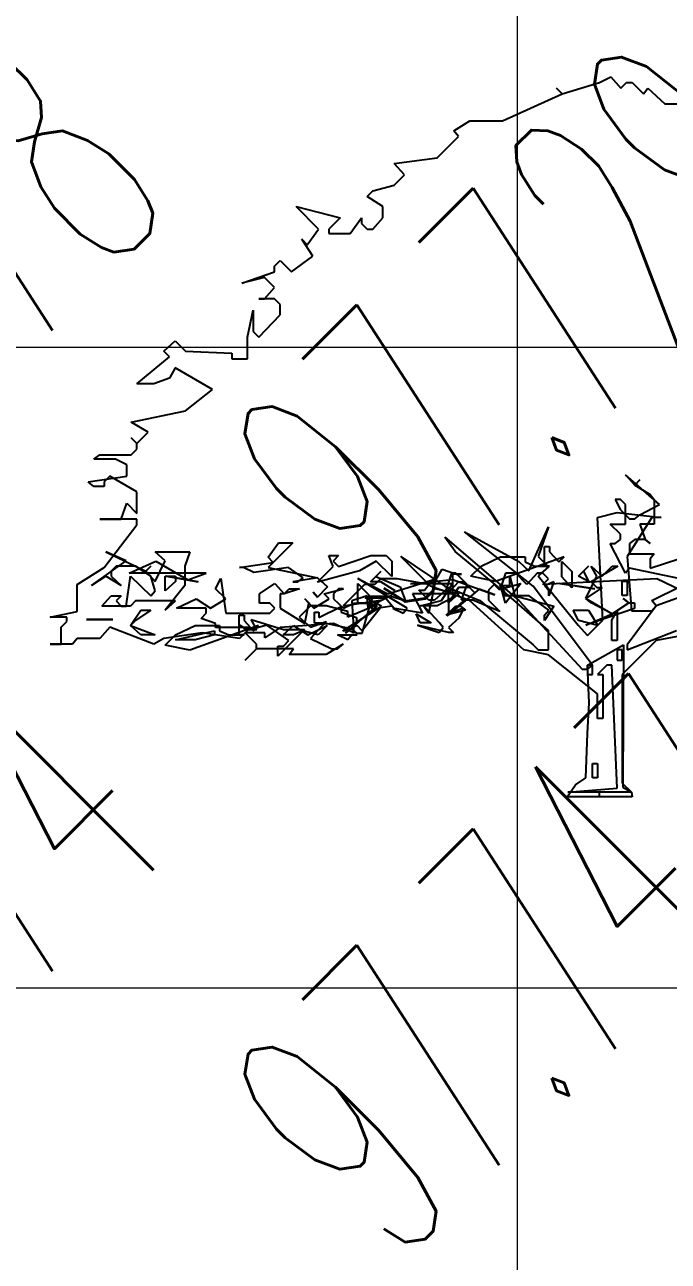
# Model space of a CAD drawing. Header units: millimetres. Extents: x 684983 to 685377, y 990360 to 990509.
# Drawn here: x 685046.476 to 685048.485, y 990413.186 to 990417.046 of the extents above; entities that cross this region are included whole.
import ezdxf

# ---------------------------------------------------------------- set-up
doc = ezdxf.new("R2010")
doc.units = ezdxf.units.MM
doc.header["$PDMODE"] = 35
doc.header["$PDSIZE"] = 0.2
doc.layers.add('dim', color=7, linetype='Continuous')
doc.layers.add('MANGO TREE', color=7, linetype='Continuous')
doc.layers.add('grid', color=8, linetype='Continuous', lineweight=9)
doc.layers.add('GRID LEVELS', color=7, linetype='Continuous', lineweight=13)
doc.styles.add('DIM', font='ARIALN.TTF', dxfattribs={"width": 0.8, "height": 1})
doc.styles.get("Standard").update_dxf_attribs({"font": 'RomanS'})
doc.dimstyles.get("Standard").update_dxf_attribs({"dimtxt": 1, "dimasz": 0.18, "dimexe": 0.18, "dimexo": 0.0625, "dimgap": 0.09, "dimtad": 0, "dimrnd": 0.05, "dimzin": 0, "dimdsep": 46, "dimtxsty": 'DIM', "dimcen": 0.09, "dimse1": 1, "dimse2": 1, "dimsd1": 1, "dimsd2": 1, "dimadec": 0, "dimazin": 0, "dimtfac": 1, "dimtix": 1, "dimtofl": 0, "dimtmove": 2, "dimatfit": 3, "dimfxl": 0, "dimtolj": 1, "dimtzin": 0, "dimarcsym": 0})

# ---------------------------------------------------------------- blocks, each defined once
blk = doc.blocks.new('*D22')
at = {"layer": 'Defpoints', "color": 0, "transparency": 16777216}
for p in [(685042.0688, 990413.8862), (685065.652, 990407.182), (685065.4309, 990406.4041)]:
    blk.add_point(p, dxfattribs=at)
at = {"layer": 'dim', "color": 0, "transparency": 16777216, "insert": (685053.6393, 990409.7562), "char_height": 1, "attachment_point": 5, "rotation": 344.1306, "style": 'DIM'}
blk.add_mtext('\\A1;24.50', dxfattribs=at)
blk = doc.blocks.new('MT')
at = {"color": 97}
for p, q in [((-0.0004, 2.1424), (0.0334, 2.1593)), ((0.0334, 2.1593), (0.0636, 2.1255)), ((-0.1289, 2.1255), (-0.112, 2.1086)), ((-0.112, 2.1086), (-0.1289, 2.1255)), ((-0.112, 2.1086), (-0.0004, 2.1424)), ((0.0636, 2.1255), (0.0805, 2.1424)), ((0.0805, 2.1424), (0.0976, 2.1424)), ((0.0976, 2.1424), (0.1314, 2.1086)), ((0.1314, 2.1086), (0.145, 2.1255)), ((0.145, 2.1255), (0.1957, 2.0779)), ((-0.2914, 2.0274), (-0.112, 2.1086)), ((0.1957, 2.0779), (0.2937, 2.0779)), ((-0.4368, 1.997), (-0.3894, 2.0274)), ((-0.3894, 2.0274), (-0.2914, 2.0274)), ((-0.4875, 1.9158), (-0.4232, 1.9799)), ((-0.4232, 1.9799), (-0.4368, 1.997)), ((-0.6159, 1.899), (-0.4875, 1.9158)), ((-0.5855, 1.865), (-0.6159, 1.899)), ((-0.6159, 1.8345), (-0.5855, 1.865)), ((-0.6971, 1.8007), (-0.6802, 1.8176)), ((-0.6802, 1.8176), (-0.6159, 1.8345)), ((-0.6497, 1.7705), (-0.6971, 1.8007)), ((-0.9101, 1.7705), (-0.7782, 1.7365)), ((-0.8427, 1.7027), (-0.9101, 1.7705)), ((-0.6497, 1.7365), (-0.6497, 1.7705)), ((-0.7782, 1.7365), (-0.812, 1.7027)), ((-0.748, 1.6891), (-0.7142, 1.7365)), ((-0.7142, 1.7365), (-0.7142, 1.7196)), ((-0.7142, 1.7196), (-0.6971, 1.7027)), ((-0.6802, 1.7027), (-0.6497, 1.7365)), ((-0.8932, 1.6722), (-0.8765, 1.6553)), ((-0.8596, 1.6215), (-0.8932, 1.6722)), ((-0.8765, 1.6553), (-0.8427, 1.7027)), ((-0.812, 1.7027), (-0.812, 1.6891)), ((-0.812, 1.6891), (-0.748, 1.6891)), ((-0.6971, 1.7027), (-0.6802, 1.7027)), ((-0.9745, 1.5911), (-0.9576, 1.608)), ((-0.9576, 1.608), (-0.9236, 1.5742)), ((-0.9236, 1.5742), (-0.8596, 1.6215)), ((-1.0725, 1.5402), (-0.9745, 1.5742)), ((-0.9745, 1.5742), (-0.9745, 1.5911)), ((-1.0048, 1.5573), (-1.0725, 1.5402)), ((-0.9745, 1.5268), (-1.0048, 1.5573)), ((-1.0048, 1.493), (-0.9745, 1.5268)), ((-1.0216, 1.493), (-1.0048, 1.493)), ((-0.9745, 1.493), (-1.0216, 1.493)), ((-0.9576, 1.4762), (-0.9745, 1.493)), ((-1.0556, 1.3781), (-1.0385, 1.4593)), ((-1.0385, 1.4593), (-1.0385, 1.3948)), ((-0.9576, 1.4457), (-0.9576, 1.4762)), ((-1.0216, 1.3781), (-0.9576, 1.4457)), ((-1.0556, 1.3137), (-1.0556, 1.3781)), ((-1.0385, 1.3948), (-1.0216, 1.3781)), ((-1.3066, 1.3368), (-1.273, 1.3671)), ((-1.2899, 1.3197), (-1.3066, 1.3368)), ((-1.273, 1.3671), (-1.2423, 1.3368)), ((-1.2423, 1.3368), (-1.103, 1.3308)), ((-1.3879, 1.2386), (-1.2899, 1.3197)), ((-1.103, 1.3308), (-1.103, 1.3137)), ((-1.103, 1.3137), (-1.0556, 1.3137)), ((-1.273, 1.2859), (-1.2899, 1.2555)), ((-1.1614, 1.2217), (-1.273, 1.2859)), ((-1.337, 1.2386), (-1.3879, 1.2386)), ((-1.2899, 1.2555), (-1.337, 1.2386)), ((-1.2423, 1.1574), (-1.1614, 1.2217)), ((-1.4048, 1.1236), (-1.2423, 1.1574)), ((-1.3539, 1.093), (-1.4048, 1.1236)), ((-1.4048, 1.0763), (-1.3879, 1.0594)), ((-1.3879, 1.0594), (-1.4048, 1.0763)), ((-1.3879, 1.0594), (-1.3539, 1.093)), ((-1.4048, 1.0256), (-1.3879, 1.0425)), ((-1.3879, 1.0425), (-1.3879, 1.0594)), ((-1.5164, 1.0121), (-1.4993, 1.0256)), ((-1.452, 1.0121), (-1.5164, 1.0121)), ((-1.4993, 1.0256), (-1.4048, 1.0256)), ((-1.4182, 0.9952), (-1.452, 1.0121)), ((-1.4182, 0.9612), (-1.4182, 0.9952)), ((-1.5333, 0.9443), (-1.4182, 0.9612)), ((-1.5164, 0.9309), (-1.5333, 0.9443)), ((-1.4857, 0.9309), (-1.5164, 0.9309)), ((-1.4689, 0.9612), (-1.4857, 0.9443)), ((-1.4857, 0.9443), (-1.4857, 0.9309)), ((-1.3879, 0.914), (-1.4689, 0.9612)), ((-1.3879, 0.8496), (-1.3879, 0.914)), ((-1.4351, 0.8327), (-1.4182, 0.8802)), ((-1.4182, 0.8802), (-1.3879, 0.8496)), ((-1.4993, 0.8327), (-1.4351, 0.8327)), ((-1.3879, 0.8327), (-1.4993, 0.8327)), ((-1.3879, 0.8158), (-1.3879, 0.8327)), ((-1.4857, 0.6873), (-1.3879, 0.8158)), ((-1.5671, 0.6366), (-1.4857, 0.6873)), ((-0.4443, 0.6706), (-0.4612, 0.6197)), ((-0.4307, 0.6706), (-0.4443, 0.6706)), ((-0.3969, 0.6366), (-0.4307, 0.6706)), ((-0.282, 0.6706), (-0.2989, 0.6197)), ((-0.2516, 0.6706), (-0.282, 0.6706)), ((-0.2178, 0.6366), (-0.2516, 0.6706)), ((-0.1873, 0.6706), (-0.2178, 0.6366)), ((-0.1704, 0.6706), (-0.1873, 0.6706)), ((-0.1535, 0.6535), (-0.1704, 0.6706)), ((-1.5671, 0.5555), (-1.5671, 0.6366)), ((-0.7048, 0.6366), (-0.7688, 0.5724)), ((-0.6741, 0.6366), (-0.7048, 0.6366)), ((-0.6572, 0.6535), (-0.6741, 0.6366)), ((-0.6068, 0.6535), (-0.6572, 0.6535)), ((-0.5119, 0.6366), (-0.6068, 0.6535)), ((-0.5254, 0.6197), (-0.5119, 0.6366)), ((-0.4138, 0.5893), (-0.3969, 0.6366)), ((-0.3158, 0.6366), (-0.3327, 0.6197)), ((-0.2989, 0.6197), (-0.3158, 0.6366)), ((-0.1704, 0.6366), (-0.1535, 0.6535)), ((0.1712, 0.6535), (-0.1704, 0.6366)), ((0.2693, 0.6061), (0.1712, 0.6535)), ((-0.5423, 0.6197), (-0.5254, 0.6197)), ((-0.5119, 0.5893), (-0.5423, 0.6197)), ((-0.4612, 0.6197), (-0.4952, 0.5893)), ((-0.3327, 0.6197), (-0.3327, 0.5893)), ((-0.8671, 0.5724), (-0.9007, 0.5384)), ((-0.8197, 0.5724), (-0.8671, 0.5724)), ((-0.7555, 0.5555), (-0.8197, 0.5724)), ((-0.7688, 0.5724), (-0.6572, 0.5893)), ((-0.6741, 0.5724), (-0.7555, 0.5384)), ((-0.6572, 0.5893), (-0.6741, 0.5724)), ((-0.4952, 0.5893), (-0.5119, 0.5893)), ((-0.38, 0.5893), (-0.4138, 0.5893)), ((-0.2989, 0.5555), (-0.38, 0.5893)), ((-0.3327, 0.5893), (-0.2989, 0.5555)), ((-1.6482, 0.5384), (-1.5671, 0.5555)), ((-1.5973, 0.5384), (-1.6482, 0.5384)), ((-1.6144, 0.5081), (-1.5973, 0.525)), ((-1.5973, 0.525), (-1.5973, 0.5384)), ((-0.9007, 0.5384), (-0.8671, 0.5081)), ((-0.8197, 0.525), (-0.8671, 0.4743)), ((-0.8671, 0.5081), (-0.8197, 0.525)), ((-0.7555, 0.5384), (-0.7555, 0.5555)), ((-1.6144, 0.4574), (-1.6144, 0.5081)), ((-1.4689, 0.5081), (-1.4993, 0.4743)), ((-1.337, 0.4574), (-1.4689, 0.5081)), ((-1.1916, 0.4912), (-1.3066, 0.4743)), ((-1.0801, 0.4743), (-1.1916, 0.4912)), ((-1.0632, 0.4912), (-1.0801, 0.4743)), ((-1.0292, 0.4574), (-1.0632, 0.4912)), ((-1.6482, 0.4574), (-1.6144, 0.4574)), ((-1.5973, 0.4574), (-1.6482, 0.4574)), ((-1.5973, 0.4574), (-1.5973, 0.4574)), ((-1.5804, 0.4574), (-1.5973, 0.4574)), ((-1.5671, 0.4743), (-1.5804, 0.4574)), ((-1.4993, 0.4743), (-1.5671, 0.4743)), ((-1.3066, 0.4743), (-1.337, 0.4574)), ((-1.0292, 0.4439), (-1.0292, 0.4574)), ((-0.8671, 0.4743), (-0.8026, 0.4439)), ((-0.7688, 0.4574), (-0.8197, 0.4268)), ((-0.7857, 0.4439), (-0.7688, 0.4574)), ((-1.0632, 0.4099), (-1.0292, 0.4439)), ((-1.0292, 0.4439), (-1.0632, 0.4099)), ((-0.9176, 0.4439), (-1.0292, 0.4439)), ((-0.9313, 0.4268), (-0.9176, 0.4439)), ((-0.8197, 0.4268), (-0.9313, 0.4268)), ((-0.8026, 0.4439), (-0.7857, 0.4439))]:
    blk.add_line(p, q, dxfattribs=at)
at = {"color": 99}
for p, q in [((0.0778, 0.9651), (0.1055, 0.9345)), ((0.1794, 0.8761), (0.0778, 0.9651)), ((0.1055, 0.9345), (0.121, 0.9499)), ((0.121, 0.9499), (0.1055, 0.9345)), ((0.1055, 0.9345), (0.1516, 0.9069)), ((0.121, 0.9499), (0.121, 0.9499)), ((0.0471, 0.8915), (0.0624, 0.8606)), ((0.0624, 0.8915), (0.0471, 0.8915)), ((0.0778, 0.8761), (0.0624, 0.8915)), ((0.1516, 0.9069), (0.1639, 0.8915)), ((0.1639, 0.8915), (0.1639, 0.8177)), ((0.0624, 0.8606), (0.0901, 0.8331)), ((0.0778, 0.8177), (0.0778, 0.8761)), ((0.121, 0.8454), (0.1794, 0.8761)), ((0.0317, 0.8177), (0.0778, 0.8177)), ((0.0624, 0.787), (0.0317, 0.8177)), ((0.0901, 0.8331), (0.1055, 0.8331)), ((0.1055, 0.8331), (0.121, 0.8454)), ((0.121, 0.8177), (0.1364, 0.7718)), ((0.1639, 0.8177), (0.121, 0.8177)), ((0.0624, 0.7718), (0.0624, 0.787)), ((-0.9201, 0.7613), (-0.9939, 0.6875)), ((-0.9939, 0.7184), (-0.9632, 0.7613)), ((-0.9632, 0.7613), (-0.9201, 0.7613)), ((-0.165, 0.7501), (-0.1498, 0.7501)), ((-0.165, 0.6917), (-0.165, 0.7501)), ((-0.1498, 0.7501), (-0.1498, 0.7346)), ((0.0317, 0.7592), (0.0471, 0.7592)), ((0.0778, 0.6702), (0.0317, 0.7592)), ((0.0471, 0.7592), (0.0624, 0.7718)), ((0.1055, 0.7718), (0.0901, 0.7592)), ((0.0901, 0.7592), (0.0901, 0.7286)), ((0.1364, 0.7718), (0.1055, 0.7718)), ((0.1516, 0.7592), (0.1364, 0.7718)), ((0.1364, 0.7718), (0.1516, 0.7592)), ((-0.9787, 0.7029), (-0.9939, 0.7184)), ((-0.3554, 0.6917), (-0.2972, 0.7192)), ((-0.1066, 0.7192), (-0.3125, 0.6454)), ((-0.2972, 0.7192), (-0.2234, 0.7192)), ((-0.2234, 0.7192), (-0.2234, 0.704)), ((-0.1498, 0.7346), (-0.1218, 0.704)), ((-0.1218, 0.704), (-0.1066, 0.7192)), ((0.0901, 0.7286), (0.1639, 0.7286)), ((0.1639, 0.7286), (0.1516, 0.7132)), ((0.1516, 0.6856), (0.2378, 0.7132)), ((0.1516, 0.7132), (0.1516, 0.6856)), ((-1.0801, 0.6875), (-0.9787, 0.7029)), ((-1.068, 0.6875), (-1.0801, 0.6875)), ((-1.0369, 0.6723), (-1.068, 0.6875)), ((-0.9326, 0.6875), (-1.0369, 0.6723)), ((-0.9939, 0.6875), (-0.9939, 0.6875)), ((-0.9939, 0.6875), (-0.8464, 0.6566)), ((-0.8894, 0.6566), (-0.9326, 0.6875)), ((-0.4879, 0.6547), (-0.4722, 0.6825)), ((-0.4722, 0.6825), (-0.4293, 0.6671)), ((-0.3863, 0.661), (-0.3554, 0.6917)), ((-0.2234, 0.704), (-0.1957, 0.6917)), ((-0.1957, 0.6917), (-0.1498, 0.6917)), ((-0.1498, 0.6917), (-0.165, 0.6917)), ((-0.1218, 0.704), (-0.1218, 0.704)), ((0.0901, 0.6856), (0.0778, 0.6702)), ((0.2378, 0.6547), (0.0901, 0.6856)), ((-1.1518, 0.6239), (-1.1364, 0.6547)), ((-1.1364, 0.6547), (-1.1211, 0.5502)), ((-1.0196, 0.6086), (-0.9735, 0.6393)), ((-0.9735, 0.6393), (-0.9459, 0.6086)), ((-0.8464, 0.6566), (-0.9201, 0.6443)), ((-0.9201, 0.6443), (-0.9048, 0.6443)), ((-0.9048, 0.6443), (-0.8894, 0.6566)), ((-0.8156, 0.6291), (-0.8464, 0.6566)), ((-0.8464, 0.6566), (-0.8156, 0.6291)), ((-0.7246, 0.6547), (-0.6353, 0.6086)), ((-0.5769, 0.5657), (-0.7246, 0.6547)), ((-0.7246, 0.6393), (-0.6814, 0.5932)), ((-0.7246, 0.5809), (-0.7246, 0.6393)), ((-0.6353, 0.6086), (-0.4879, 0.6547)), ((-0.4416, 0.6671), (-0.4416, 0.6086)), ((-0.414, 0.6671), (-0.4416, 0.6671)), ((-0.4293, 0.6671), (-0.414, 0.6671)), ((-0.414, 0.6671), (-0.414, 0.6671)), ((-0.3125, 0.6454), (-0.3863, 0.661)), ((-0.2941, 0.6239), (-0.2357, 0.6393)), ((-0.2357, 0.6393), (-0.2818, 0.5809)), ((-0.1189, 0.6393), (-0.1189, 0.6393)), ((-0.0142, 0.6239), (-0.1189, 0.6393)), ((-0.1189, 0.6393), (-0.0142, 0.6239)), ((-1.1211, 0.5932), (-1.1518, 0.6239)), ((-1.0196, 0.5809), (-1.0196, 0.6086)), ((-0.9582, 0.6086), (-0.9582, 0.5657)), ((-0.9459, 0.6086), (-0.9582, 0.6086)), ((-0.8996, 0.6239), (-0.9459, 0.6086)), ((-0.9459, 0.6086), (-0.9305, 0.6239)), ((-0.9305, 0.6239), (-0.8996, 0.6239)), ((-0.8587, 0.6137), (-0.8464, 0.5984)), ((-0.8464, 0.5984), (-0.8587, 0.6137)), ((-0.8464, 0.5984), (-0.8156, 0.6291)), ((-0.8156, 0.6291), (-0.8464, 0.5984)), ((-0.826, 0.6086), (-0.7676, 0.6239)), ((-0.8106, 0.5932), (-0.826, 0.6086)), ((-0.7828, 0.6239), (-0.7983, 0.6086)), ((-0.7983, 0.6086), (-0.7983, 0.5932)), ((-0.7676, 0.6239), (-0.7828, 0.6239)), ((-0.6969, 0.6028), (-0.7432, 0.5876)), ((-0.7031, 0.5968), (-0.6416, 0.5968)), ((-0.6537, 0.5717), (-0.7031, 0.5968)), ((-0.6938, 0.5657), (-0.6969, 0.6028)), ((-0.6416, 0.5968), (-0.6416, 0.5968)), ((-0.6416, 0.5968), (-0.6107, 0.5594)), ((-0.5615, 0.6086), (-0.5308, 0.5502)), ((-0.4416, 0.6086), (-0.5615, 0.6086)), ((-0.5119, 0.5507), (-0.4966, 0.6243)), ((-0.4966, 0.6243), (-0.4226, 0.6091)), ((-0.4226, 0.6091), (-0.4535, 0.5813)), ((-0.2941, 0.6239), (-0.2941, 0.6239)), ((-0.2818, 0.5809), (-0.2941, 0.6239)), ((-1.2686, 0.5657), (-1.2102, 0.5932)), ((-1.1795, 0.5657), (-1.2686, 0.5657)), ((-1.2102, 0.5932), (-1.1672, 0.5657)), ((-1.1795, 0.5502), (-1.1795, 0.5657)), ((-1.1672, 0.5657), (-1.1211, 0.5932)), ((-0.9889, 0.5809), (-1.0196, 0.5809)), ((-0.9735, 0.5657), (-0.9889, 0.5809)), ((-0.9889, 0.5502), (-0.9735, 0.5657)), ((-0.9582, 0.5657), (-0.8844, 0.5194)), ((-0.8844, 0.5932), (-0.8567, 0.5657)), ((-0.8721, 0.5809), (-0.8844, 0.5932)), ((-0.8844, 0.5194), (-0.8721, 0.5809)), ((-0.8567, 0.5657), (-0.8106, 0.5932)), ((-0.7983, 0.5932), (-0.7676, 0.5657)), ((-0.7705, 0.4979), (-0.6537, 0.5717)), ((-0.7676, 0.5657), (-0.7369, 0.5809)), ((-0.7432, 0.5876), (-0.7369, 0.4918)), ((-0.7369, 0.5809), (-0.6938, 0.5809)), ((-0.6938, 0.5809), (-0.7246, 0.5809)), ((-0.657, 0.5661), (-0.7123, 0.4979)), ((-0.6814, 0.5932), (-0.6938, 0.5809)), ((-0.6938, 0.5809), (-0.6938, 0.5809)), ((-0.6938, 0.5809), (-0.6938, 0.5657)), ((-0.623, 0.5717), (-0.657, 0.5661)), ((-0.6107, 0.5594), (-0.623, 0.5717)), ((-0.6201, 0.5657), (-0.5893, 0.5502)), ((-0.5308, 0.5502), (-0.6201, 0.5657)), ((-0.5893, 0.5502), (-0.5769, 0.5657)), ((-0.5304, 0.5755), (-0.5119, 0.5507)), ((-0.4812, 0.5229), (-0.5304, 0.5755)), ((-0.4535, 0.5813), (-0.4535, 0.5813)), ((-0.4535, 0.5813), (-0.4535, 0.5507)), ((-0.4535, 0.5507), (-0.4074, 0.5661)), ((-0.4074, 0.5661), (-0.4226, 0.5352)), ((-1.195, 0.5348), (-1.1795, 0.5502)), ((-1.1518, 0.5194), (-1.195, 0.5348)), ((-1.1518, 0.5071), (-1.1518, 0.5194)), ((-1.1211, 0.5502), (-0.9889, 0.5502)), ((-1.0811, 0.544), (-1.0659, 0.544)), ((-1.0811, 0.4856), (-1.0811, 0.544)), ((-1.0659, 0.544), (-1.0659, 0.5286)), ((-1.0659, 0.5286), (-1.0379, 0.4979)), ((-0.9889, 0.5502), (-0.9889, 0.5502)), ((-0.7983, 0.5194), (-0.9582, 0.5071)), ((-0.7369, 0.4918), (-0.7983, 0.5194)), ((-0.4687, 0.5075), (-0.4812, 0.5229)), ((-0.4226, 0.5352), (-0.4535, 0.5075)), ((-1.3026, 0.4549), (-1.2715, 0.4856)), ((-1.2715, 0.4856), (-1.2133, 0.5133)), ((-1.0227, 0.5133), (-1.2286, 0.4397)), ((-1.2133, 0.5133), (-1.1395, 0.5133)), ((-1.0473, 0.5071), (-1.1518, 0.5071)), ((-1.1395, 0.5133), (-1.1395, 0.4979)), ((-1.1395, 0.4979), (-1.1118, 0.4856)), ((-1.1118, 0.4856), (-1.0659, 0.4856)), ((-1.0659, 0.4856), (-1.0811, 0.4856)), ((-1.0627, 0.4918), (-1.0473, 0.5071)), ((-1.0041, 0.4918), (-1.0627, 0.4918)), ((-1.0379, 0.4979), (-1.0227, 0.5133)), ((-1.0379, 0.4979), (-1.0379, 0.4979)), ((-0.9582, 0.5071), (-1.0041, 0.4764)), ((-1.0041, 0.4764), (-1.0041, 0.4918)), ((-0.7584, 0.4979), (-0.7705, 0.4979)), ((-0.7275, 0.5133), (-0.7584, 0.4979)), ((-0.7123, 0.4979), (-0.7275, 0.5133)), ((-0.5459, 0.514), (-0.4812, 0.4923)), ((-0.4535, 0.4923), (-0.5459, 0.514)), ((-0.4812, 0.4923), (-0.4687, 0.5075)), ((-0.4535, 0.5075), (-0.438, 0.4923)), ((-0.438, 0.4923), (-0.4535, 0.4923)), ((-1.2286, 0.4397), (-1.3026, 0.4549))]:
    blk.add_line(p, q, dxfattribs=at)
at = {"color": 59}
for p, q in [((-0.0058, 0.837), (0.0526, 0.8525)), ((0.0096, 0.5296), (-0.0058, 0.837)), ((0.0526, 0.8525), (0.1846, 0.837)), ((0.1571, 0.837), (0.0832, 0.7202)), ((0.1571, 0.837), (0.1571, 0.837)), ((0.1846, 0.837), (0.1571, 0.837)), ((-0.4639, 0.7789), (-0.2426, 0.5882)), ((-0.4332, 0.7357), (-0.4639, 0.7789)), ((-0.4055, 0.7941), (-0.2426, 0.705)), ((-0.1996, 0.6312), (-0.4055, 0.7941)), ((-0.2119, 0.6773), (-0.1535, 0.8095)), ((-0.1535, 0.8095), (-0.1842, 0.7202)), ((-0.5963, 0.7202), (-0.4639, 0.6312)), ((-0.5071, 0.6312), (-0.5963, 0.7202)), ((-0.2735, 0.6034), (-0.4332, 0.7357)), ((-0.2426, 0.705), (-0.2119, 0.6773)), ((-0.1842, 0.7202), (-0.1535, 0.6896)), ((0.0832, 0.7202), (0.0957, 0.5575)), ((-0.1535, 0.6896), (-0.1842, 0.662)), ((-0.3903, 0.5882), (-0.5071, 0.6312)), ((-0.4639, 0.6312), (-0.3594, 0.5882)), ((-0.0213, 0.3944), (-0.1996, 0.6312)), ((-0.1842, 0.662), (-0.0642, 0.5144)), ((0.0678, 0.6464), (0.0678, 0.6464)), ((0.0678, 0.6034), (0.0678, 0.6464)), ((0.0678, 0.6464), (0.0832, 0.6464)), ((0.0832, 0.6464), (0.0832, 0.6034)), ((0.1571, 0.5882), (0.2432, 0.6312)), ((-0.1535, 0.4989), (-0.2735, 0.6034)), ((0.0832, 0.6034), (0.0678, 0.6034)), ((0.2891, 0.6157), (0.1694, 0.5728)), ((-0.2271, 0.4407), (-0.3903, 0.5882)), ((-0.3594, 0.5882), (-0.1996, 0.456)), ((-0.2426, 0.5882), (-0.0521, 0.3821)), ((0.0371, 0.5296), (0.0526, 0.5575)), ((0.0526, 0.5575), (0.0526, 0.4683)), ((0.1694, 0.5728), (0.0832, 0.456)), ((0.0957, 0.5575), (0.1571, 0.5575)), ((0.1694, 0.5728), (0.1571, 0.5882)), ((0.1571, 0.5575), (0.1694, 0.5728)), ((-0.0367, 0.4837), (0.0096, 0.5296)), ((0.0371, 0.4683), (0.0371, 0.5296)), ((-0.1535, 0.4407), (-0.1535, 0.4989)), ((-0.0642, 0.5144), (-0.0367, 0.4837)), ((0.0832, 0.4407), (0.2309, 0.4989)), ((0.3323, 0.4989), (0.1694, 0.4683)), ((-0.1996, 0.456), (-0.1842, 0.4407)), ((0.0371, 0.4683), (0.0371, 0.4683)), ((0.0526, 0.4683), (0.0371, 0.4683)), ((0.1694, 0.4683), (0.0678, 0.3669)), ((0.0832, 0.456), (0.0832, 0.4407)), ((-0.1535, 0.4251), (-0.2271, 0.4407)), ((-0.1842, 0.4407), (-0.1535, 0.4407)), ((-0.0058, 0.3083), (-0.1535, 0.4251)), ((0.0526, 0.4407), (0.0526, 0.4097)), ((0.0678, 0.4407), (0.0526, 0.4407)), ((0.0526, 0.4097), (0.0526, 0.4097)), ((0.0526, 0.4097), (0.0678, 0.4097)), ((0.0678, 0.4097), (0.0678, 0.4407)), ((-0.0521, 0.3821), (-0.0367, 0.3821)), ((-0.0367, 0.3944), (-0.0367, 0.3669)), ((-0.0213, 0.3944), (-0.0367, 0.3944)), ((-0.0367, 0.3821), (-0.0213, 0.3944)), ((-0.0213, 0.3669), (-0.0213, 0.3944)), ((0.0219, 0.3944), (-0.0058, 0.3669)), ((0.0371, 0.3944), (0.0219, 0.3944)), ((0.0526, 0.0257), (0.0371, 0.3944)), ((-0.0367, 0.3669), (-0.0367, 0.3669)), ((-0.0367, 0.3669), (-0.0213, 0.3669)), ((-0.0058, 0.3669), (0.0096, 0.3669)), ((0.0096, 0.3669), (0.0096, 0.2347)), ((0.0678, 0.3669), (0.0678, 0.0409)), ((-0.0058, 0.2347), (-0.0058, 0.3083)), ((0.0096, 0.2347), (-0.0058, 0.2347)), ((-0.0213, 0.0993), (-0.0213, 0.0993)), ((-0.0213, 0.0563), (-0.0213, 0.0993)), ((-0.0213, 0.0993), (-0.0058, 0.0993)), ((-0.0058, 0.0993), (-0.0058, 0.0563)), ((-0.0058, 0.0563), (-0.0213, 0.0563)), ((0.0678, 0.0409), (0.0957, 0.0133)), ((-0.0949, 0.0133), (0.0526, 0.0257)), ((0.0957, 0.0133), (-0.0949, 0.0133))]:
    blk.add_line(p, q, dxfattribs=at)
at = {"color": 85}
for p, q in [((-1.5239, 0.6333), (-1.4194, 0.7071)), ((-1.4807, 0.7346), (-1.3608, 0.6764)), ((-1.4194, 0.7071), (-1.4807, 0.7346)), ((-1.3333, 0.7346), (-1.2286, 0.7346)), ((-1.3026, 0.7071), (-1.3333, 0.7346)), ((-1.3333, 0.6454), (-1.3026, 0.7071)), ((-1.2286, 0.7346), (-1.244, 0.6917)), ((-1.4501, 0.6917), (-1.4653, 0.6764)), ((-1.4653, 0.6764), (-1.4653, 0.661)), ((-1.3917, 0.6917), (-1.4501, 0.6917)), ((-1.3454, 0.661), (-1.3917, 0.6917)), ((-1.3608, 0.6764), (-1.3454, 0.6917)), ((-1.3454, 0.6917), (-1.3608, 0.6764)), ((-1.3608, 0.6764), (-1.3333, 0.6454)), ((-1.3454, 0.6917), (-1.3454, 0.6917)), ((-1.244, 0.6917), (-1.244, 0.6333)), ((-0.6867, 0.6447), (-0.656, 0.6756)), ((-0.656, 0.6756), (-0.6712, 0.6604)), ((-0.0636, 0.661), (-0.033, 0.6917)), ((-0.033, 0.6917), (-0.0482, 0.6764)), ((-0.0482, 0.6764), (-0.033, 0.6454)), ((-1.4807, 0.661), (-1.5239, 0.6333)), ((-1.4346, 0.6333), (-1.4807, 0.661)), ((-1.4653, 0.661), (-1.4346, 0.6333)), ((-1.4194, 0.5717), (-1.4071, 0.661)), ((-1.4071, 0.661), (-1.3454, 0.6024)), ((-1.3333, 0.6178), (-1.3454, 0.661)), ((-1.3026, 0.661), (-1.2715, 0.661)), ((-1.3026, 0.6178), (-1.3026, 0.661)), ((-1.2715, 0.6454), (-1.3026, 0.6178)), ((-1.244, 0.6333), (-1.3026, 0.5594)), ((-1.2715, 0.661), (-1.2715, 0.6454)), ((-1.2715, 0.6454), (-1.2715, 0.6454)), ((-0.656, 0.6447), (-0.6867, 0.6447)), ((-0.6712, 0.6604), (-0.5976, 0.6295)), ((-0.613, 0.6172), (-0.656, 0.6447)), ((-0.3004, 0.6333), (-0.2695, 0.6333)), ((-0.2849, 0.6178), (-0.3004, 0.6333)), ((-0.2695, 0.661), (-0.2543, 0.6024)), ((-0.2695, 0.6333), (-0.2695, 0.661)), ((-0.165, 0.6333), (-0.1375, 0.6454)), ((-0.1527, 0.6178), (-0.165, 0.6333)), ((-0.1375, 0.6454), (-0.1527, 0.6024)), ((-0.033, 0.6454), (-0.0636, 0.661)), ((-0.033, 0.6454), (-0.033, 0.6454)), ((-1.493, 0.5717), (-1.4653, 0.6024)), ((-1.4653, 0.6024), (-1.4346, 0.6024)), ((-1.4346, 0.6024), (-1.4501, 0.5872)), ((-1.3454, 0.6024), (-1.3333, 0.6178)), ((-0.7021, 0.6018), (-0.6283, 0.6018)), ((-0.6867, 0.5865), (-0.7021, 0.6018)), ((-0.6283, 0.6018), (-0.6867, 0.5711)), ((-0.6283, 0.6018), (-0.613, 0.6172)), ((-0.5822, 0.5865), (-0.6283, 0.6018)), ((-0.5976, 0.6295), (-0.5976, 0.6295)), ((-0.5976, 0.6295), (-0.5822, 0.5865)), ((-0.2849, 0.6024), (-0.2849, 0.6178)), ((-0.2111, 0.6024), (-0.2849, 0.6024)), ((-0.2543, 0.6024), (-0.1375, 0.5717)), ((-0.1527, 0.5594), (-0.2111, 0.6024)), ((-0.1527, 0.6178), (-0.1527, 0.6178)), ((-0.1527, 0.6024), (-0.1527, 0.6178)), ((-1.4071, 0.5717), (-1.493, 0.5717)), ((-1.4501, 0.5872), (-1.4346, 0.5717)), ((-1.4346, 0.5717), (-1.4194, 0.5717)), ((-1.3917, 0.5872), (-1.4071, 0.5717)), ((-1.4071, 0.5133), (-1.3762, 0.5594)), ((-1.2715, 0.5872), (-1.3917, 0.5872)), ((-1.3454, 0.5594), (-1.3917, 0.5286)), ((-1.3762, 0.5594), (-1.3454, 0.5594)), ((-1.3026, 0.5594), (-1.2715, 0.5872)), ((-0.6867, 0.5711), (-0.6867, 0.5865)), ((-0.4601, 0.544), (-0.4324, 0.5717)), ((-0.4017, 0.5594), (-0.4601, 0.544)), ((-0.4324, 0.5717), (-0.4172, 0.5717)), ((-0.4172, 0.5717), (-0.4017, 0.5594)), ((-0.4017, 0.5594), (-0.4017, 0.5594)), ((-0.1375, 0.5717), (-0.165, 0.5286)), ((-0.165, 0.544), (-0.1527, 0.5594)), ((-0.1375, 0.5717), (-0.1375, 0.5717)), ((-0.0788, 0.5594), (-0.033, 0.5594)), ((-0.0636, 0.5286), (-0.0788, 0.5594)), ((-0.033, 0.5594), (-0.005, 0.5133)), ((-1.3917, 0.5286), (-1.4071, 0.5133)), ((-1.3917, 0.5286), (-1.3917, 0.5286)), ((-1.0811, 0.544), (-1.0659, 0.544)), ((-1.0811, 0.4856), (-1.0811, 0.544)), ((-1.0659, 0.544), (-1.0659, 0.5286)), ((-1.0659, 0.5286), (-1.0379, 0.4979)), ((-0.165, 0.5286), (-0.165, 0.544)), ((-0.005, 0.5133), (-0.0636, 0.5286)), ((-1.3762, 0.4856), (-1.4071, 0.5133)), ((-1.4071, 0.5133), (-1.3333, 0.4856)), ((-1.3333, 0.4856), (-1.3762, 0.4856)), ((-1.3026, 0.4549), (-1.2715, 0.4856)), ((-1.2715, 0.4856), (-1.2133, 0.5133)), ((-1.2715, 0.4704), (-1.1547, 0.4979)), ((-1.0227, 0.5133), (-1.2286, 0.4397)), ((-1.2133, 0.5133), (-1.1395, 0.5133)), ((-1.1547, 0.4856), (-1.2133, 0.4704)), ((-1.1547, 0.4979), (-1.1547, 0.4856)), ((-1.1395, 0.5133), (-1.1395, 0.4979)), ((-1.1395, 0.4979), (-1.1118, 0.4856)), ((-1.1118, 0.4856), (-1.0659, 0.4856)), ((-1.0659, 0.4856), (-1.0811, 0.4856)), ((-1.0379, 0.4979), (-1.0227, 0.5133)), ((-1.0379, 0.4979), (-1.0379, 0.4979)), ((-0.9491, 0.4856), (-0.9182, 0.5133)), ((-0.9182, 0.4856), (-0.9491, 0.4856)), ((-0.9182, 0.5133), (-0.8752, 0.4856)), ((-0.8904, 0.4979), (-0.9182, 0.4856)), ((-0.8443, 0.4856), (-0.8904, 0.4979)), ((-0.8752, 0.4856), (-0.8168, 0.5133)), ((-0.8168, 0.5133), (-0.8443, 0.4856)), ((-0.8168, 0.5133), (-0.8168, 0.5133)), ((-0.7859, 0.4856), (-0.7275, 0.4856)), ((-0.7553, 0.4704), (-0.7859, 0.4856)), ((-0.743, 0.4856), (-0.7553, 0.4704)), ((-0.743, 0.4856), (-0.743, 0.4856)), ((-0.7275, 0.4856), (-0.743, 0.4856)), ((-0.005, 0.5133), (-0.005, 0.5133)), ((-1.2286, 0.4397), (-1.3026, 0.4549)), ((-1.2133, 0.4704), (-1.2715, 0.4704)), ((-1.2133, 0.4704), (-1.2133, 0.4704))]:
    blk.add_line(p, q, dxfattribs=at)
at = {"color": 73}
for p, q in [((-1.4107, 0.6704), (-1.3308, 0.7061)), ((-1.3308, 0.7061), (-1.2352, 0.6502)), ((-0.8124, 0.7234), (-0.7826, 0.7234)), ((-0.7993, 0.6902), (-0.8124, 0.7234)), ((-0.7826, 0.7234), (-0.7993, 0.7069)), ((-0.7993, 0.7069), (-0.7993, 0.7069)), ((-0.7993, 0.7069), (-0.7826, 0.6902)), ((-0.7826, 0.6902), (-0.6865, 0.7234)), ((-0.6698, 0.7069), (-0.7196, 0.6771)), ((-0.6865, 0.7234), (-0.6399, 0.7234)), ((-0.6235, 0.6604), (-0.6698, 0.7069)), ((-0.6399, 0.7234), (-0.6235, 0.7069)), ((-0.6235, 0.7069), (-0.6235, 0.6604)), ((-0.1128, 0.7056), (-0.083, 0.6758)), ((-0.1128, 0.6591), (-0.1128, 0.7056)), ((-1.1795, 0.6704), (-1.4107, 0.6704)), ((-1.2352, 0.6502), (-1.1795, 0.6704)), ((-1.1795, 0.6704), (-1.1795, 0.6704)), ((-0.8458, 0.6437), (-0.7993, 0.6902)), ((-0.7196, 0.6771), (-0.8458, 0.6437)), ((-0.083, 0.6758), (-0.083, 0.626)), ((-0.0252, 0.691), (0.0081, 0.6612)), ((-0.0086, 0.6612), (-0.0252, 0.691)), ((0.0544, 0.691), (-0.0252, 0.6443)), ((0.0081, 0.6612), (0.038, 0.691)), ((0.038, 0.691), (0.038, 0.691)), ((0.038, 0.691), (0.0544, 0.691)), ((-1.3001, 0.6612), (-1.3001, 0.6612)), ((-1.2037, 0.6443), (-1.3001, 0.6612)), ((-1.3001, 0.6612), (-1.2037, 0.6443)), ((-0.5669, 0.6387), (-0.4407, 0.6518)), ((-0.4407, 0.6387), (-0.5669, 0.6387)), ((-0.4739, 0.5888), (-0.4407, 0.6387)), ((-0.4535, 0.6112), (-0.4236, 0.6443)), ((-0.4407, 0.6518), (-0.3145, 0.6055)), ((-0.4236, 0.6443), (-0.4069, 0.6443)), ((-0.4069, 0.6443), (-0.3738, 0.6112)), ((-0.083, 0.626), (-0.1128, 0.6591)), ((-0.0417, 0.5947), (-0.0086, 0.6612)), ((-0.0252, 0.6443), (-0.0086, 0.6278)), ((-0.4243, 0.6055), (-0.4873, 0.5724)), ((-0.3613, 0.622), (-0.4572, 0.5423)), ((-0.4236, 0.6278), (-0.4535, 0.5813)), ((-0.4535, 0.5813), (-0.4535, 0.6112)), ((-0.4076, 0.5888), (-0.4243, 0.6055)), ((-0.3905, 0.6278), (-0.4236, 0.6278)), ((-0.3738, 0.6112), (-0.3905, 0.6278)), ((-0.3738, 0.6112), (-0.3738, 0.6112)), ((-0.3613, 0.622), (-0.3613, 0.622)), ((-0.3145, 0.6055), (-0.3613, 0.622)), ((-0.083, 0.626), (-0.083, 0.626)), ((0.0081, 0.6278), (-0.0417, 0.5947)), ((-0.0252, 0.5813), (-0.0417, 0.5947)), ((-0.0417, 0.5947), (0.038, 0.548)), ((-0.0086, 0.6278), (0.0081, 0.6278)), ((0.0711, 0.5947), (0.0876, 0.5813)), ((0.0876, 0.5813), (0.0711, 0.5947)), ((-0.8416, 0.5371), (-0.7751, 0.5703)), ((-0.7751, 0.5703), (-0.7751, 0.5538)), ((-0.6675, 0.5732), (-0.7618, 0.4906)), ((-0.7121, 0.4906), (-0.6839, 0.5897)), ((-0.6839, 0.5897), (-0.6821, 0.5538)), ((-0.6821, 0.5538), (-0.6675, 0.5732)), ((-0.5371, 0.5724), (-0.4739, 0.5888)), ((-0.4873, 0.5724), (-0.5371, 0.5724)), ((-0.4572, 0.5423), (-0.4076, 0.5888)), ((0.1045, 0.5648), (-0.0417, 0.5148)), ((0.038, 0.548), (-0.0252, 0.5813)), ((0.038, 0.548), (0.0876, 0.5813)), ((0.0876, 0.5813), (0.1045, 0.5813)), ((0.1045, 0.5813), (0.1045, 0.5648)), ((-1.5391, 0.5315), (-1.5391, 0.5315)), ((-1.4595, 0.5315), (-1.5391, 0.5315)), ((-1.5391, 0.5315), (-1.4595, 0.5315)), ((-1.0446, 0.5315), (-0.9482, 0.5016)), ((-1.0277, 0.5016), (-1.0446, 0.5315)), ((-0.8548, 0.5538), (-0.8416, 0.5538)), ((-0.8548, 0.5204), (-0.8548, 0.5538)), ((-0.825, 0.5204), (-0.8548, 0.5204)), ((-0.8416, 0.5538), (-0.8416, 0.5371)), ((-0.7453, 0.5039), (-0.825, 0.5204)), ((-0.7751, 0.5538), (-0.7286, 0.5371)), ((-0.7286, 0.5204), (-0.7453, 0.5039)), ((-0.7286, 0.5371), (-0.7286, 0.5371)), ((-0.7286, 0.5371), (-0.7286, 0.5204)), ((-0.5496, 0.548), (-0.5052, 0.521)), ((-0.5384, 0.521), (-0.5496, 0.548)), ((-0.5384, 0.521), (-0.5384, 0.521)), ((-0.5052, 0.521), (-0.5384, 0.521)), ((-0.0417, 0.5148), (0.038, 0.548)), ((-1.0778, 0.5148), (-1.0611, 0.5016)), ((-1.0611, 0.5016), (-1.0778, 0.5148)), ((-1.0611, 0.5016), (-1.0277, 0.5016)), ((-1.0446, 0.5016), (-1.0611, 0.5016)), ((-0.9979, 0.5148), (-1.0446, 0.5016)), ((-0.9317, 0.4685), (-0.9979, 0.5148)), ((-0.885, 0.5016), (-0.9647, 0.422)), ((-0.9482, 0.5016), (-0.885, 0.5016)), ((-0.885, 0.5016), (-0.885, 0.5016)), ((-0.7618, 0.4906), (-0.7453, 0.5039)), ((-0.7453, 0.5039), (-0.7286, 0.4906)), ((-0.7286, 0.4906), (-0.7121, 0.4906)), ((-0.9647, 0.452), (-0.9482, 0.452)), ((-0.9647, 0.422), (-0.9647, 0.452)), ((-0.9482, 0.452), (-0.9317, 0.4685))]:
    blk.add_line(p, q, dxfattribs=at)
at = {"color": 251}
for p, q in [((-0.0367, 0.3944), (0.0718, 0.456)), ((0.0718, 0.456), (0.0699, 0.0286)), ((-0.0309, 0.2818), (-0.0367, 0.3944)), ((-0.0359, 0.1894), (-0.0309, 0.2818)), ((-0.0411, 0.0563), (-0.0359, 0.1894)), ((-0.0718, 0.0359), (-0.0411, 0.0563)), ((-0.0974, 0), (-0.0718, 0.0359)), ((0.0974, 0), (-0.0974, 0)), ((0.0699, 0.0286), (0.0957, 0.0133)), ((0.0957, 0.0133), (0.0974, 0)), ((0.0974, 0), (0.0974, 0))]:
    blk.add_line(p, q, dxfattribs=at)
blk.add_line((0, 0), (0, 0.0133))

msp = doc.modelspace()

# ---------------------------------------------------------------- linework, layer by layer
at = {"layer": 'grid'}
for p, q in [((685048.0136, 990509.1548), (685048.0136, 990370.8996)), ((685085.1957, 990416.0381), (684982.7636, 990416.0381)), ((685085.1957, 990414.0381), (684982.7636, 990414.0381))]:
    msp.add_line(p, q, dxfattribs=at)

# ---------------------------------------------------------------- block references
at = {"layer": 'MANGO TREE', "linetype": 'Continuous', "xscale": 1.040975779762939, "yscale": 1.040975779762939, "zscale": 1.040975779762939}
msp.add_blockref('MT', (685048.271, 990414.636, 97.702), dxfattribs=at)

# ---------------------------------------------------------------- texts
at = {"layer": 'GRID LEVELS', "width": 0.5}
for s, p in [('97.778', (685045.63, 990415.1578, 97.7784)), ('97.729', (685047.63, 990415.1578, 97.7285)), ('97.747', (685047.63, 990413.1578, 97.7467)), ('97.874', (685045.63, 990413.1578, 97.8739))]:
    msp.add_text(s, height=0.8, rotation=45, dxfattribs=at).set_placement(p)

# ---------------------------------------------------------------- dimensions: what is measured, and where the dimension line sits
at = {"layer": 'dim'}
dim = msp.add_aligned_dim(p1=(685042.0688, 990413.8862), p2=(685065.652, 990407.182), distance=-0.8087, dimstyle='Standard', dxfattribs=at)
dim.commit()
dim.dimension.update_dxf_attribs({"geometry": '*D22', "text_midpoint": (685053.6393, 990409.7562)})

doc.saveas('drawing.dxf')
